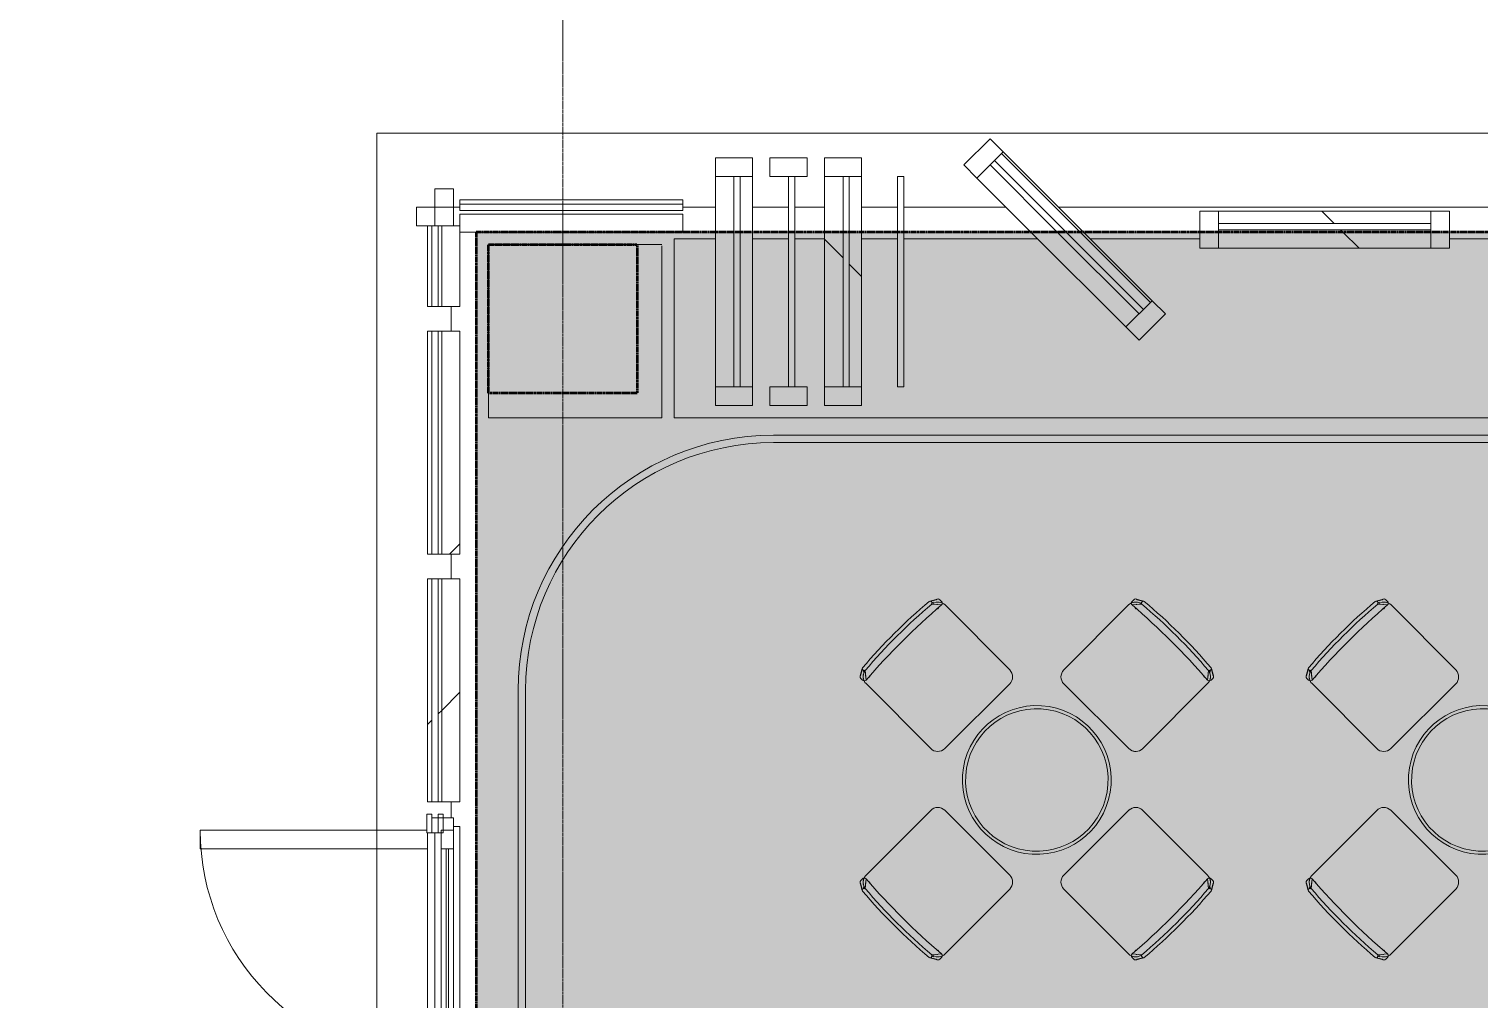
# Model space of a CAD drawing. Header units: millimetres. Extents: x 15878 to 679837, y -72324 to 391440.
# Drawn here: x 175628 to 181479, y 48961 to 52877 of the extents above; entities that cross this region are included whole.
import ezdxf

# ---------------------------------------------------------------- set-up
doc = ezdxf.new("R2010")
doc.units = ezdxf.units.MM
doc.linetypes.add('Demolished', pattern=[4.8, 3.2, -1.6])
doc.linetypes.add('Grid Line__1_200_', pattern=[10.5, 6, -1.5, 1.5, -1.5])
for name, color, linetype, lineweight in [('A-DETL', 90, 'Continuous', 5), ('A-DETL-GENF', 92, 'Continuous', 5), ('A-DOOR', 31, 'Continuous', 5), ('A-DOOR-FRAM', 31, 'Continuous', 5), ('A-FLOR', 192, 'Continuous', 5), ('A-GLAZ-CURT', 52, 'Continuous', 5), ('A-GLAZ-CWMG', 51, 'Continuous', 5), ('A-WALL', 113, 'Continuous', 5), ('I-FURN', 30, 'Continuous', 5), ('S-COLS', 52, 'Continuous', 5), ('S-GRID', 1, 'Continuous', 5)]:
    doc.layers.add(name, color=color, linetype=linetype, lineweight=lineweight)
pattern_1 = [(45, (114192.5, 0), (-1237.437, 1237.437), []), (45, (114192.5, 1875), (-1237.437, 1237.437), [])]
pattern_2 = [(135, (114192.5, 0), (-530.33, -530.33), [])]

# ---------------------------------------------------------------- blocks, each defined once
blk = doc.blocks.new('bernstrand_kaffe_r60H - bernstrand_kaffe_r60H-3169598-G_F')
at = {"layer": 'I-FURN', "color": 253}
for radius, start, end in [(300.3, 0, 180), (287.6, 0, 180), (300.3, 180, 0), (287.6, 180, 0)]:
    blk.add_arc((-10, -36.5), radius, start, end, dxfattribs=at)
blk = doc.blocks.new('Rectangular Mullion - DLN_75 x 150mm _WD_-STUR_ OPENING Corten-14016861-G_F')
at = {"layer": 'A-GLAZ-CWMG', "color": 253}
for p, q in [((0, 75), (-75, 75)), ((-75, 75), (-75, -75)), ((0, 75), (0, -75)), ((-75, -75), (0, -75))]:
    blk.add_line(p, q, dxfattribs=at)
blk = doc.blocks.new('DLN_CHAIR - DLN_CHAIR-4431592-G_F')
at = {"layer": 'I-FURN', "color": 253}
for p, q in [((0, 430), (0, 440)), ((0, 410), (0, 40)), ((32.5, 464.3), (5, 448.7)), ((35, 465), (10, 450)), ((10, 450), (11, 450.1)), ((10, 420), (35, 450)), ((30, 460), (30, 455)), ((440, 450), (415, 465)), ((415, 450), (440, 420)), ((445, 448.7), (417.5, 464.3)), ((420, 455), (420, 460)), ((450, 440), (450, 430)), ((450, 40), (450, 410)), ((40, 0), (410, 0))]:
    blk.add_line(p, q, dxfattribs=at)
for centre, radius, start, end in [((225, -1822.2), 2295.1, 85.25139, 94.74861), ((10, 440), 10, 90, 180), ((40, 410), 40, 105, 180), ((40, 410), 40, 105, 180), ((10, 430), 10, 180, 270), ((225, -2513.6), 2941.5, 85.80837, 94.19163), ((30, 430), 10, 150, 165), ((225, -2483.6), 2941.5, 93.70403, 93.90159), ((30, 430), 10, 255, 300), ((35, 460), 5, 90, 180), ((35, 455), 5, 180, 270), ((225, -1837.2), 2295.1, 85.25139, 94.74861), ((415, 460), 5, 0, 90), ((415, 455), 5, 270, 0), ((225, -2483.6), 2941.5, 86.09841, 86.29597), ((420, 430), 10, 240, 285), ((410, 410), 40, 15, 75), ((410, 410), 40, 360, 75), ((420, 430), 10, 15, 30), ((440, 440), 10, 0, 90), ((440, 430), 10, 270, 0), ((40, 40), 40, 180, 270), ((40, 40), 40, 180, 270), ((410, 40), 40, 270, 360), ((410, 40), 40, 270, 360)]:
    blk.add_arc(centre, radius, start, end, dxfattribs=at)
blk = doc.blocks.new('DLN_CHAIR - DLN_CHAIR-4431795-G_F')
at = {"layer": 'I-FURN', "color": 253}
for p, q in [((410, 0), (40, 0)), ((0, -40), (0, -410)), ((450, -410), (450, -40)), ((0, -440), (0, -430)), ((32.5, -464.3), (5, -448.7)), ((35, -450), (10, -420)), ((10, -450), (35, -465)), ((30, -455), (30, -460)), ((440, -420), (415, -450)), ((415, -465), (440, -450)), ((445, -448.7), (417.5, -464.3)), ((420, -460), (420, -455)), ((450, -430), (450, -440))]:
    blk.add_line(p, q, dxfattribs=at)
for centre, radius, start, end in [((410, -40), 40, 0, 90), ((40, -40), 40, 90, 180), ((40, -40), 40, 90, 180), ((410, -40), 40, 15, 90), ((410, -40), 40, 0, 11.91011), ((40, -410), 40, 180, 255), ((40, -410), 40, 180, 260.24969), ((10, -430), 10, 90, 180), ((10, -440), 10, 180, 270), ((225, 2513.6), 2941.5, 265.80837, 274.19163), ((30, -430), 10, 195, 210), ((30, -430), 10, 60, 105), ((35, -455), 5, 90, 180), ((35, -460), 5, 180, 270), ((225, 1837.2), 2295.1, 265.25139, 274.74861), ((225, 1822.2), 2295.1, 265.25139, 274.74861), ((420, -430), 10, 75, 120), ((415, -455), 5, 0, 90), ((225, 2483.6), 2941.5, 273.70403, 273.90159), ((415, -460), 5, 270, 0), ((410, -410), 40, 285, 360), ((410, -410), 40, 285, 345), ((420, -430), 10, 330, 345), ((440, -430), 10, 0, 90), ((440, -440), 10, 270, 0)]:
    blk.add_arc(centre, radius, start, end, dxfattribs=at)
blk = doc.blocks.new('DLN_CHAIR - DLN_CHAIR-V593-G_F')
at = {"layer": 'I-FURN', "color": 253}
for p, q in [((410, 0), (40, 0)), ((0, -40), (0, -410)), ((450, -410), (450, -40)), ((0, -440), (0, -430)), ((32.5, -464.3), (5, -448.7)), ((35, -450), (10, -420)), ((10, -450), (35, -465)), ((11, -450.1), (10, -450)), ((30, -455), (30, -460)), ((440, -420), (415, -450)), ((415, -465), (440, -450)), ((445, -448.7), (417.5, -464.3)), ((420, -460), (420, -455)), ((450, -430), (450, -440))]:
    blk.add_line(p, q, dxfattribs=at)
for centre, radius, start, end in [((410, -40), 40, 0, 90), ((410, -40), 40, 0, 90), ((40, -40), 40, 90, 180), ((40, -40), 40, 90, 180), ((40, -410), 40, 180, 255), ((40, -410), 40, 180, 255), ((10, -430), 10, 90, 180), ((10, -440), 10, 180, 270), ((225, 2513.6), 2941.5, 265.80837, 274.19163), ((30, -430), 10, 195, 210), ((225, 2483.6), 2941.5, 266.09841, 266.29597), ((30, -430), 10, 60, 105), ((35, -455), 5, 90, 180), ((35, -460), 5, 180, 270), ((225, 1837.2), 2295.1, 265.25139, 274.74861), ((225, 1822.2), 2295.1, 265.25139, 274.74861), ((420, -430), 10, 75, 120), ((415, -455), 5, 0, 90), ((225, 2483.6), 2941.5, 273.70403, 273.90159), ((415, -460), 5, 270, 0), ((410, -410), 40, 285, 360), ((410, -410), 40, 285, 345), ((420, -430), 10, 330, 345), ((440, -430), 10, 0, 90), ((440, -440), 10, 270, 0)]:
    blk.add_arc(centre, radius, start, end, dxfattribs=at)
blk = doc.blocks.new('DLN_CHAIR - DLN_CHAIR-V594-G_F')
at = {"layer": 'I-FURN', "color": 253}
for p, q in [((0, 430), (0, 440)), ((0, 410), (0, 40)), ((32.5, 464.3), (5, 448.7)), ((35, 465), (10, 450)), ((10, 420), (35, 450)), ((30, 460), (30, 455)), ((440, 450), (415, 465)), ((415, 450), (440, 420)), ((445, 448.7), (417.5, 464.3)), ((420, 455), (420, 460)), ((450, 440), (450, 430)), ((450, 40), (450, 410)), ((40, 0), (410, 0))]:
    blk.add_line(p, q, dxfattribs=at)
for centre, radius, start, end in [((225, -1822.2), 2295.1, 85.25139, 94.74861), ((10, 440), 10, 90, 180), ((40, 410), 40, 99.75031, 180), ((40, 410), 40, 105, 180), ((10, 430), 10, 180, 270), ((225, -2513.6), 2941.5, 85.80837, 94.19163), ((30, 430), 10, 150, 165), ((30, 430), 10, 255, 300), ((35, 460), 5, 90, 180), ((35, 455), 5, 180, 270), ((225, -1837.2), 2295.1, 85.25139, 94.74861), ((415, 460), 5, 0, 90), ((415, 455), 5, 270, 0), ((225, -2483.6), 2941.5, 86.09841, 86.29597), ((420, 430), 10, 240, 285), ((410, 410), 40, 15, 75), ((410, 410), 40, 360, 75), ((420, 430), 10, 15, 30), ((440, 440), 10, 0, 90), ((440, 430), 10, 270, 0), ((40, 40), 40, 180, 270), ((40, 40), 40, 180, 270), ((410, 40), 40, 270, 360), ((410, 40), 40, 270, 345), ((410, 40), 40, 348.08989, 360)]:
    blk.add_arc(centre, radius, start, end, dxfattribs=at)
blk = doc.blocks.new('DLN_CHAIR - DLN_CHAIR-V596-G_F')
at = {"layer": 'I-FURN', "color": 253}
for p, q in [((0, 430), (0, 440)), ((0, 410), (0, 40)), ((32.5, 464.3), (5, 448.7)), ((35, 465), (10, 450)), ((10, 420), (35, 450)), ((30, 460), (30, 455)), ((440, 450), (415, 465)), ((415, 450), (440, 420)), ((445, 448.7), (417.5, 464.3)), ((420, 455), (420, 460)), ((450, 440), (450, 430)), ((450, 40), (450, 410)), ((40, 0), (410, 0))]:
    blk.add_line(p, q, dxfattribs=at)
for centre, radius, start, end in [((225, -1822.2), 2295.1, 85.25139, 94.74861), ((10, 440), 10, 90, 180), ((40, 410), 40, 105, 180), ((40, 410), 40, 105, 180), ((10, 430), 10, 180, 270), ((225, -2513.6), 2941.5, 85.80837, 94.19163), ((30, 430), 10, 150, 165), ((225, -2483.6), 2941.5, 93.70403, 93.90159), ((30, 430), 10, 255, 300), ((35, 460), 5, 90, 180), ((35, 455), 5, 180, 270), ((225, -1837.2), 2295.1, 85.25139, 94.74861), ((415, 460), 5, 0, 90), ((415, 455), 5, 270, 0), ((225, -2483.6), 2941.5, 86.09841, 86.29597), ((420, 430), 10, 240, 285), ((410, 410), 40, 15, 75), ((410, 410), 40, 360, 75), ((420, 430), 10, 15, 30), ((440, 440), 10, 0, 90), ((440, 430), 10, 270, 0), ((40, 40), 40, 180, 270), ((40, 40), 40, 180, 270), ((410, 40), 40, 270, 360), ((410, 40), 40, 270, 360)]:
    blk.add_arc(centre, radius, start, end, dxfattribs=at)
blk = doc.blocks.new('DLN_CHAIR - DLN_CHAIR-V598-G_F')
at = {"layer": 'I-FURN', "color": 253}
for p, q in [((410, 0), (40, 0)), ((0, -40), (0, -410)), ((450, -410), (450, -40)), ((0, -440), (0, -430)), ((32.5, -464.3), (5, -448.7)), ((35, -450), (10, -420)), ((10, -450), (35, -465)), ((30, -455), (30, -460)), ((440, -420), (415, -450)), ((415, -465), (440, -450)), ((445, -448.7), (417.5, -464.3)), ((420, -460), (420, -455)), ((450, -430), (450, -440))]:
    blk.add_line(p, q, dxfattribs=at)
for centre, radius, start, end in [((410, -40), 40, 0, 90), ((410, -40), 40, 0, 90), ((40, -40), 40, 90, 180), ((40, -40), 40, 90, 180), ((40, -410), 40, 180, 255), ((40, -410), 40, 180, 255), ((10, -430), 10, 90, 180), ((10, -440), 10, 180, 270), ((225, 2513.6), 2941.5, 265.80837, 274.19163), ((30, -430), 10, 195, 210), ((225, 2483.6), 2941.5, 266.09841, 266.29597), ((30, -430), 10, 60, 105), ((35, -455), 5, 90, 180), ((35, -460), 5, 180, 270), ((225, 1837.2), 2295.1, 265.25139, 274.74861), ((225, 1822.2), 2295.1, 265.25139, 274.74861), ((420, -430), 10, 75, 120), ((415, -455), 5, 0, 90), ((225, 2483.6), 2941.5, 273.70403, 273.90159), ((415, -460), 5, 270, 0), ((410, -410), 40, 285, 360), ((410, -410), 40, 285, 345), ((420, -430), 10, 330, 345), ((440, -430), 10, 0, 90), ((440, -440), 10, 270, 0)]:
    blk.add_arc(centre, radius, start, end, dxfattribs=at)
blk = doc.blocks.new('System Panel - _DLN__12_12mm laminated clear glass-12865628-G_F')
at = {"layer": 'A-GLAZ-CURT', "color": 253}
for p, q in [((-450, 12.5), (450, 12.5)), ((-450, -12.5), (-450, 12.5)), ((450, -12.5), (450, 12.5)), ((450, -12.5), (-450, -12.5))]:
    blk.add_line(p, q, dxfattribs=at)
blk = doc.blocks.new('System Panel - _DLN__12_12mm laminated clear glass-12865629-G_F')
at = {"layer": 'A-GLAZ-CURT', "color": 253}
for p, q in [((-162.5, 12.5), (162.5, 12.5)), ((-162.5, -12.5), (-162.5, 12.5)), ((162.5, -12.5), (162.5, 12.5)), ((162.5, -12.5), (-162.5, -12.5))]:
    blk.add_line(p, q, dxfattribs=at)
blk = doc.blocks.new('Rectangular Mullion - DLN_FRAME Corten-13948633-G_F')
at = {"layer": 'A-GLAZ-CWMG'}
h = blk.add_hatch(dxfattribs=at)
h.set_pattern_fill('FP_1991', color=253, style=0, pattern_type=2)
h.set_pattern_definition(pattern_1)
h.paths.add_polyline_path([(63061.2, 47782.5), (63073.7, 47782.5), (63073.7, 48540), (63043.7, 48540), (63043.7, 47782.5)], flags=0)
h.paths.add_polyline_path([(63073.7, 48575), (63073.7, 48840), (63043.7, 48840), (63043.7, 48575)], flags=0)
h.paths.add_polyline_path([(63043.7, 48875), (63073.7, 48875), (63073.7, 49632.5), (63043.7, 49627.8), (63043.7, 49271.4)], flags=0)
h = blk.add_hatch(dxfattribs=at)
h.set_pattern_fill('FP_1991', color=253, style=0, pattern_type=2)
h.set_pattern_definition(pattern_1)
h.paths.add_polyline_path([(63088.7, 47782.5), (63098.7, 47782.5), (63098.7, 48522.5), (63088.7, 48523.4), (63088.7, 48540), (63073.7, 48540), (63073.7, 47782.5), (63086.2, 47782.5)], flags=0)
h.paths.add_polyline_path([(63073.7, 48575), (63088.7, 48575), (63088.7, 48592.5), (63098.7, 48592.5), (63098.7, 48822.5), (63088.7, 48822.5), (63088.7, 48840), (63073.7, 48840), (63073.7, 48592.5)], flags=0)
h.paths.add_polyline_path([(63073.7, 48875), (63088.7, 48875), (63088.7, 48892.5), (63098.7, 48892.5), (63098.7, 49632.5), (63073.7, 49632.5), (63073.7, 48892.5)], flags=0)
h = blk.add_hatch(dxfattribs=at)
h.set_pattern_fill('FP_1991', color=253, style=0, pattern_type=2)
h.set_pattern_definition(pattern_1)
h.paths.add_polyline_path([(63173.7, 47757.5), (63173.7, 48540), (63158.7, 48540), (63158.7, 48522.5), (63148.7, 48522.5), (63148.7, 47757.5)], flags=0)
h.paths.add_polyline_path([(63158.7, 48575), (63173.7, 48575), (63173.7, 48840), (63158.7, 48840), (63158.7, 48822.5), (63148.7, 48822.5), (63148.7, 48592.5), (63158.7, 48592.5)], flags=0)
h.paths.add_polyline_path([(63158.7, 48875), (63173.7, 48875), (63173.7, 49657.5), (63148.7, 49657.5), (63148.7, 48892.5), (63158.7, 48892.5)], flags=0)
at = {"layer": 'A-GLAZ-CWMG', "color": 253}
for p, q in [((63043.7, 49632.5), (63043.7, 48875)), ((63073.7, 49632.5), (63073.7, 48875)), ((63148.7, 49657.5), (63173.7, 49657.5)), ((63173.7, 49657.5), (63173.7, 48875)), ((63043.7, 48840), (63043.7, 48575)), ((63073.7, 48840), (63073.7, 48575)), ((63173.7, 48840), (63173.7, 48575)), ((63043.7, 48540), (63043.7, 47782.5)), ((63073.7, 48540), (63073.7, 47782.5)), ((63173.7, 48540), (63173.7, 47757.5)), ((63173.7, 47757.5), (63148.7, 47757.5))]:
    blk.add_line(p, q, dxfattribs=at)
blk = doc.blocks.new('Rectangular Mullion - DLN_FRAME Corten-V646-G_F')
at = {"layer": 'A-GLAZ-CWMG'}
h = blk.add_hatch(dxfattribs=at)
h.set_pattern_fill('FP_1991', color=253, style=0, pattern_type=2)
h.set_pattern_definition(pattern_1)
h.paths.add_polyline_path([(63061.2, 49757.5), (63061.2, 50657.5), (63043.7, 50657.5), (63043.7, 49757.5)], flags=0)
h = blk.add_hatch(dxfattribs=at)
h.set_pattern_fill('FP_1991', color=253, style=0, pattern_type=2)
h.set_pattern_definition(pattern_1)
h.paths.add_polyline_path([(63100.7, 49757.5), (63100.7, 50657.5), (63086.2, 50657.5), (63086.2, 49757.5)], flags=0)
h = blk.add_hatch(dxfattribs=at)
h.set_pattern_fill('FP_1991', color=253, style=0, pattern_type=2)
h.set_pattern_definition(pattern_1)
h.paths.add_polyline_path([(63173.7, 49757.5), (63173.7, 50657.5), (63100.7, 50657.5), (63100.7, 49757.5)], flags=0)
at = {"layer": 'A-GLAZ-CWMG', "color": 253}
for p, q in [((63043.7, 50657.5), (63061.2, 50657.5)), ((63043.7, 50657.5), (63043.7, 49757.5)), ((63086.2, 50657.5), (63100.7, 50657.5)), ((63100.7, 50657.5), (63173.7, 50657.5)), ((63100.7, 50657.5), (63100.7, 49757.5)), ((63173.7, 50657.5), (63173.7, 49757.5)), ((63061.2, 49757.5), (63043.7, 49757.5)), ((63100.7, 49757.5), (63086.2, 49757.5)), ((63173.7, 49757.5), (63100.7, 49757.5))]:
    blk.add_line(p, q, dxfattribs=at)
blk = doc.blocks.new('Rectangular Mullion - DLN_FRAME Corten-13948634-G_F')
at = {"layer": 'A-GLAZ-CWMG', "color": 253}
for p, q in [((63043.7, 52082.5), (63043.7, 51757.5)), ((63100.7, 52082.5), (63100.7, 51757.5)), ((63148.7, 52082.5), (63173.7, 52082.5)), ((63173.7, 52082.5), (63173.7, 51757.5)), ((63061.2, 51757.5), (63043.7, 51757.5)), ((63100.7, 51757.5), (63086.2, 51757.5)), ((63173.7, 51757.5), (63100.7, 51757.5))]:
    blk.add_line(p, q, dxfattribs=at)
blk = doc.blocks.new('Rectangular Mullion - DLN_75 x 150mm _WD_-STUR_ OPENING Corten-13948680-G_F')
at = {"layer": 'A-GLAZ-CWMG', "color": 253}
for p, q in [((0, 75), (-75, 75)), ((-75, 75), (-75, -75)), ((0, 75), (0, -75)), ((-75, -75), (0, -75))]:
    blk.add_line(p, q, dxfattribs=at)
blk = doc.blocks.new('System Panel - _DLN__12_12mm laminated clear glass-11282747-G_F')
at = {"layer": 'A-GLAZ-CURT', "color": 253}
for p, q in [((-489.8, 12.5), (409.7, 12.5)), ((-489.8, -12.5), (-489.8, 12.5)), ((409.7, -12.5), (409.7, 12.5)), ((409.7, -12.5), (-489.8, -12.5))]:
    blk.add_line(p, q, dxfattribs=at)
blk = doc.blocks.new('Rectangular Mullion - DLN_FRAME Corten-13948637-G_F')
at = {"layer": 'A-GLAZ-CWMG', "color": 253}
for p, q in [((63173.7, 52170), (63173.7, 52187.5)), ((64073.3, 52187.5), (63173.7, 52187.5)), ((64073.3, 52187.5), (64073.3, 52170)), ((63173.7, 52082.5), (63173.7, 52130.5)), ((64073.3, 52130.5), (63173.7, 52130.5)), ((64073.3, 52130.5), (64073.3, 52057.5)), ((63239.3, 52057.5), (63173.7, 52057.5)), ((64073.3, 52057.5), (63239.3, 52057.5))]:
    blk.add_line(p, q, dxfattribs=at)
blk = doc.blocks.new('Rectangular Mullion - DLN_FRAME Corten-V660-G_F')
at = {"layer": 'A-GLAZ-CWMG'}
h = blk.add_hatch(dxfattribs=at)
h.set_pattern_fill('FP_1991', color=253, style=0, pattern_type=2)
h.set_pattern_definition(pattern_1)
h.paths.add_polyline_path([(63173.7, 50757.5), (63173.7, 51657.5), (63100.7, 51657.5), (63100.7, 50757.5)], flags=0)
at = {"layer": 'A-GLAZ-CWMG', "color": 253}
for p, q in [((63043.7, 51657.5), (63061.2, 51657.5)), ((63043.7, 51657.5), (63043.7, 50757.5)), ((63086.2, 51657.5), (63100.7, 51657.5)), ((63100.7, 51657.5), (63173.7, 51657.5)), ((63100.7, 51657.5), (63100.7, 50757.5)), ((63173.7, 51657.5), (63173.7, 50757.5)), ((63061.2, 50757.5), (63043.7, 50757.5)), ((63100.7, 50757.5), (63086.2, 50757.5)), ((63173.7, 50757.5), (63100.7, 50757.5))]:
    blk.add_line(p, q, dxfattribs=at)
blk = doc.blocks.new('DLN-Double Door_X Corten - Double Glazing Door-1900 x 2800 _WH_-AUTO Corten-18721998-G_F')
at = {"layer": 'A-DOOR'}
h = blk.add_hatch(dxfattribs=at)
h.set_pattern_fill('FP_1994', color=253, style=0, pattern_type=2)
h.set_pattern_definition([(315, (65485, 63073.7), (1237.437, 1237.437), []), (315, (67360, 63073.7), (1237.437, 1237.437), [])])
h.paths.add_polyline_path([(-860, -45), (-75, -45), (-75, -25), (-860, -25)], flags=0)
h.paths.add_polyline_path([(-860, -75), (-75, -75), (-75, -55), (-860, -55)], flags=0)
at = {"layer": 'A-DOOR', "color": 253}
for p, q in [((-935, 947.5), (-860, 947.5)), ((-935, 32.5), (-935, 947.5)), ((-860, 947.5), (-860, 30)), ((860, 947.5), (860, 30)), ((935, 947.5), (860, 947.5)), ((935, 32.5), (935, 947.5)), ((-167.5, 60), (-132.5, 60)), ((-167.5, -15), (-167.5, 60)), ((-132.5, 60), (-132.5, -15)), ((132.5, -15), (132.5, 60)), ((132.5, 60), (167.5, 60)), ((167.5, 60), (167.5, -15)), ((-935, -75), (-935, -25)), ((-935, -25), (-860, -25)), ((-185, -25), (-860, -25)), ((-860, -25), (-860, -75)), ((-860, -45), (-75, -45)), ((-860, -55), (-860, -45)), ((-75, -55), (-860, -55)), ((-185, -15), (-115, -15)), ((-185, -15), (-185, -25)), ((-115, -25), (-185, -25)), ((-115, -25), (-115, -15)), ((-75, -25), (-115, -25)), ((-75, -75), (-75, -25)), ((-75, -25), (0, -25)), ((-75, -45), (-75, -55)), ((0, -25), (0, -75)), ((75, -25), (0, -25)), ((0, -25), (0, -75)), ((75, -25), (115, -25)), ((75, -75), (75, -25)), ((860, -45), (75, -45)), ((75, -45), (75, -55)), ((75, -55), (860, -55)), ((115, -15), (185, -15)), ((115, -15), (115, -25)), ((185, -25), (115, -25)), ((185, -25), (185, -15)), ((185, -25), (860, -25)), ((935, -25), (860, -25)), ((860, -25), (860, -75)), ((860, -55), (860, -45)), ((935, -75), (935, -25)), ((-860, -75), (-935, -75)), ((-860, -75), (-185, -75)), ((-185, -75), (-115, -75)), ((-185, -75), (-185, -85)), ((-115, -85), (-185, -85)), ((-167.5, -160), (-167.5, -85)), ((-132.5, -85), (-132.5, -160)), ((-115, -85), (-115, -75)), ((-115, -75), (-75, -75)), ((0, -75), (-75, -75)), ((0, -75), (75, -75)), ((15, -75), (15, -80)), ((60, -80), (15, -80)), ((22.5, -80), (22.5, -85)), ((22.5, -85), (52.5, -85)), ((52.5, -85), (22.5, -85)), ((52.5, -85), (52.5, -80)), ((60, -80), (60, -75)), ((115, -75), (75, -75)), ((115, -75), (185, -75)), ((115, -75), (115, -85)), ((185, -85), (115, -85)), ((132.5, -160), (132.5, -85)), ((167.5, -85), (167.5, -160)), ((185, -85), (185, -75)), ((860, -75), (185, -75)), ((860, -75), (935, -75)), ((-132.5, -160), (-167.5, -160)), ((167.5, -160), (132.5, -160))]:
    blk.add_line(p, q, dxfattribs=at)
for centre, start, end in [((-935, 12.5), 1.08891, 90), ((935, 12.5), 90, 178.91109)]:
    blk.add_arc(centre, 935, start, end, dxfattribs=at)
at = {"layer": 'A-DOOR-FRAM', "color": 253}
for p, q in [((-925, 32.5), (-1000, 32.5)), ((-1000, 32.5), (-1000, 12.5)), ((-1000, 12.5), (-925, 12.5)), ((-985, 12.5), (-985, -75)), ((-925, 12.5), (-985, 12.5)), ((-925, 12.5), (-925, 32.5)), ((-925, -25), (-925, 12.5)), ((1000, 32.5), (925, 32.5)), ((925, 32.5), (925, 12.5)), ((925, 12.5), (1000, 12.5)), ((985, 12.5), (925, 12.5)), ((925, 12.5), (925, -25)), ((985, -75), (985, 12.5)), ((1000, 12.5), (1000, 32.5)), ((-925, -12.5), (-1000, -12.5)), ((-1000, -12.5), (-1000, -32.5)), ((-1000, -32.5), (-925, -32.5)), ((-935, -75), (-935, -25)), ((-935, -25), (-925, -25)), ((-925, -32.5), (-925, -12.5)), ((1000, -12.5), (925, -12.5)), ((925, -12.5), (925, -32.5)), ((925, -25), (935, -25)), ((925, -32.5), (1000, -32.5)), ((935, -25), (935, -75)), ((1000, -32.5), (1000, -12.5)), ((-985, -75), (-935, -75)), ((935, -75), (985, -75))]:
    blk.add_line(p, q, dxfattribs=at)
blk = doc.blocks.new('System Panel - DLN_Glazed - 25mm-6618255-G_F')
at = {"layer": 'A-GLAZ-CURT', "lineweight": 15}
for p, q in [((-425, 25), (-16.8, 25)), ((-425, 0), (-425, 25)), ((-16.8, 25), (425, 25)), ((425, 0), (425, 25)), ((-41.8, 0), (-425, 0)), ((425, 0), (-41.8, 0))]:
    blk.add_line(p, q, dxfattribs=at)
blk = doc.blocks.new('Rectangular Mullion - DLN_75 x 150mm _WD_-6618253-G_F')
at = {"layer": 'A-GLAZ-CWMG'}
h = blk.add_hatch(dxfattribs=at)
h.set_pattern_fill('FP_1985', color=256, style=0, pattern_type=2)
h.set_pattern_definition(pattern_2)
h.paths.add_polyline_path([(65584.9, 52057.5), (65314, 52328.5), (65260.9, 52275.4), (65478.9, 52057.5)], flags=0)
h.paths.add_polyline_path([(65620.3, 52057.5), (65691, 52057.5), (65367, 52381.5), (65331.7, 52346.1), (65367, 52310.8)], flags=0)
h = blk.add_hatch(dxfattribs=at)
h.set_pattern_fill('FP_1985', color=256, style=0, pattern_type=2)
h.set_pattern_definition(pattern_2)
h.paths.add_polyline_path([(65862, 51674.4), (65915, 51727.4), (65584.9, 52057.5), (65478.9, 52057.5), (65808.9, 51727.4)], flags=0)
h.paths.add_polyline_path([(65932.7, 51745.1), (65968, 51780.4), (65691, 52057.5), (65620.3, 52057.5), (65897.3, 51780.4)], flags=0)
for p, q in [((65691, 52057.5), (65367, 52381.5)), ((65478.9, 52057.5), (65260.9, 52275.4)), ((65862, 51674.4), (65478.9, 52057.5)), ((65968, 51780.4), (65691, 52057.5))]:
    blk.add_line(p, q, dxfattribs=at)
blk = doc.blocks.new('Rectangular Mullion - DLN_75 x 150mm _WD_-3694781-G_F')
at = {"layer": 'A-GLAZ-CWMG', "lineweight": 15}
for p, q in [((0, 75), (-75, 75)), ((-75, 75), (-75, -75)), ((0, 75), (0, -75)), ((-75, -75), (0, -75))]:
    blk.add_line(p, q, dxfattribs=at)
blk = doc.blocks.new('Rectangular Mullion - DLN_75 x 150mm _WD_-3694782-G_F')
at = {"layer": 'A-GLAZ-CWMG', "lineweight": 15}
for p, q in [((0, 75), (-75, 75)), ((-75, 75), (-75, -75)), ((0, 75), (0, -75)), ((-75, -75), (0, -75))]:
    blk.add_line(p, q, dxfattribs=at)
blk = doc.blocks.new('System Panel - DLN_Glazed - 25mm-6618258-G_F')
at = {"layer": 'A-GLAZ-CURT', "lineweight": 15}
for p, q in [((-428.6, 0), (428.6, 0)), ((-428.6, -25), (-428.6, 0)), ((428.6, -25), (428.6, 0)), ((428.6, -25), (-428.6, -25))]:
    blk.add_line(p, q, dxfattribs=at)
blk = doc.blocks.new('Rectangular Mullion - DLN_75 x 150mm _WD_-11867538-G_F')
at = {"layer": 'A-GLAZ-CWMG'}
h = blk.add_hatch(dxfattribs=at)
h.set_pattern_fill('FP_1986', color=256, style=0, pattern_type=2)
h.set_pattern_definition(pattern_2)
h.paths.add_polyline_path([(66235.5, 52057.5), (67092.6, 52057.5), (67092.6, 52067.1), (66235.5, 52067.1)], flags=0)
h.paths.add_polyline_path([(66751.6, 52092.1), (67092.6, 52092.1), (67092.6, 52142.1), (66235.5, 52142.1), (66235.5, 52092.1)], flags=0)
h = blk.add_hatch(dxfattribs=at)
h.set_pattern_fill('FP_1986', color=256, style=0, pattern_type=2)
h.set_pattern_definition(pattern_2)
h.paths.add_polyline_path([(66235.5, 51992.1), (67092.6, 51992.1), (67092.6, 52057.5), (66235.5, 52057.5), (66235.5, 52007.5)], flags=0)
for p, q in [((66235.5, 52142.1), (67092.6, 52142.1)), ((66235.5, 51992.1), (67092.6, 51992.1))]:
    blk.add_line(p, q, dxfattribs=at)
blk = doc.blocks.new('Rectangular Mullion - DLN_75 x 150mm _WD_-3694728-G_F')
at = {"layer": 'A-GLAZ-CWMG', "lineweight": 15}
for p, q in [((0, 75), (-75, 75)), ((-75, 75), (-75, -9.6)), ((0, 75), (0, -9.6)), ((-75, -9.6), (-75, -75)), ((0, -9.6), (0, -75)), ((-75, -75), (0, -75))]:
    blk.add_line(p, q, dxfattribs=at)
blk = doc.blocks.new('Rectangular Mullion - DLN_75 x 150mm _WD_-3694729-G_F')
at = {"layer": 'A-GLAZ-CWMG', "lineweight": 15}
for p, q in [((0, 75), (-75, 75)), ((-75, 75), (-75, -9.6)), ((0, 75), (0, -9.6)), ((-75, -9.6), (-75, -75)), ((0, -9.6), (0, -75)), ((-75, -75), (0, -75))]:
    blk.add_line(p, q, dxfattribs=at)
blk = doc.blocks.new('System Panel - DLN_Glazed - 25mm-V695-G_F')
at = {"layer": 'A-GLAZ-CURT', "lineweight": 15}
for p, q in [((-425, 25), (-200, 25)), ((-425, 0), (-425, 25)), ((-200, 25), (425, 25)), ((425, 0), (425, 25)), ((-200, 0), (-425, 0)), ((425, 0), (-200, 0))]:
    blk.add_line(p, q, dxfattribs=at)
blk = doc.blocks.new('Rectangular Mullion - DLN_75 x 150mm _WD_-V696-G_F')
at = {"layer": 'A-GLAZ-CWMG'}
for p, q in [((64205.3, 52057.5), (64205.3, 52282.5)), ((64355.3, 52057.5), (64355.3, 52282.5)), ((64205.3, 51432.5), (64205.3, 52057.5)), ((64355.3, 51432.5), (64355.3, 52057.5))]:
    blk.add_line(p, q, dxfattribs=at)
blk = doc.blocks.new('Rectangular Mullion - DLN_75 x 150mm _WD_-V697-G_F')
at = {"layer": 'A-GLAZ-CWMG'}
h = blk.add_hatch(dxfattribs=at)
h.set_pattern_fill('FP_1986', color=256, style=0, pattern_type=2)
h.set_pattern_definition(pattern_2)
h.paths.add_polyline_path([(64720.3, 52057.5), (64720.3, 52282.5), (64645.3, 52282.5), (64645.3, 52057.5)], flags=0)
h.paths.add_polyline_path([(64795.3, 52057.5), (64795.3, 52282.5), (64745.3, 52282.5), (64745.3, 52057.5)], flags=0)
h = blk.add_hatch(dxfattribs=at)
h.set_pattern_fill('FP_1986', color=256, style=0, pattern_type=2)
h.set_pattern_definition(pattern_2)
h.paths.add_polyline_path([(64645.3, 51432.5), (64720.3, 51432.5), (64720.3, 52057.5), (64645.3, 52057.5), (64645.3, 51515.3)], flags=0)
h.paths.add_polyline_path([(64745.3, 51432.5), (64795.3, 51432.5), (64795.3, 52057.5), (64745.3, 52057.5), (64745.3, 51515.3)], flags=0)
for p, q in [((64645.3, 52057.5), (64645.3, 52282.5)), ((64795.3, 52057.5), (64795.3, 52282.5)), ((64645.3, 51432.5), (64645.3, 52057.5)), ((64795.3, 51432.5), (64795.3, 52057.5))]:
    blk.add_line(p, q, dxfattribs=at)

msp = doc.modelspace()

# ---------------------------------------------------------------- hatches: boundary and pattern name
at = {"layer": 'A-DETL-GENF', "transparency": 33554585}
h = msp.add_hatch(color=253, dxfattribs=at)
h.paths.add_polyline_path([(193031.8, 30457.5), (193031.8, 31607.5), (195106.8, 31607.5), (195106.8, 34107.5), (202306.8, 34107.5), (202306.8, 35797.5), (205331.8, 35797.5), (205331.8, 52007.5), (202831.8, 52007.5), (202831.8, 51406.3), (202231.8, 51406.3), (202231.8, 48337.5), (196081.8, 48337.5), (196081.8, 52057.5), (193181.8, 52057.5), (193181.8, 49957.5), (189481.8, 49957.5), (189481.8, 52057.5), (177431.8, 52057.5), (177431.8, 45607.5), (166981.8, 45607.5), (166981.8, 31607.5), (190881.8, 31607.5), (190881.8, 30457.5)], flags=0)
h.paths.add_polyline_path([(178081.8, 39607.5), (177481.8, 39607.5), (177481.8, 40207.5), (178081.8, 40207.5)], flags=0)
h.paths.add_polyline_path([(199881.8, 39607.5), (199881.8, 40207.5), (200481.8, 40207.5), (200481.8, 39607.5), (199984.4, 39607.5)], flags=0)
h.paths.add_polyline_path([(189481.8, 39607.5), (189481.8, 40207.5), (190081.8, 40207.5), (190081.8, 39607.5)], flags=0)
h.paths.add_polyline_path([(178081.8, 51407.5), (177481.8, 51407.5), (177481.8, 52007.5), (178081.8, 52007.5), (178081.8, 51515.3)], flags=0)
at = {"layer": 'S-COLS'}
for points in [[(177481.8, 51307.5), (178181.8, 51307.5), (178181.8, 52007.5), (178081.8, 52007.5), (178081.8, 51407.5), (177481.8, 51407.5)], [(178081.8, 51407.5), (178081.8, 52007.5), (177481.8, 52004.9), (177481.8, 51407.5), (177632.8, 51407.5)]]:
    msp.add_hatch(color=53, dxfattribs=at).paths.add_polyline_path(points, flags=0)

# ---------------------------------------------------------------- linework, layer by layer
at = {"layer": 'A-DETL', "linetype": 'Demolished', "lineweight": 50}
for p, q in [((189481.8, 52057.5), (177431.8, 52057.5)), ((177431.8, 52057.5), (177431.8, 45607.5)), ((177481.8, 51407.5), (177481.8, 52007.5)), ((177481.8, 52007.5), (178081.8, 52007.5)), ((178081.8, 52007.5), (178081.8, 51407.5)), ((178081.8, 51407.5), (177481.8, 51407.5))]:
    msp.add_line(p, q, dxfattribs=at)
at = {"layer": 'A-FLOR'}
for p, q in [((177031.8, 52457.5), (177031.8, 46082.5)), ((198481.8, 52457.5), (177031.8, 52457.5)), ((177366.2, 52157.5), (177341.2, 52157.5)), ((178397.8, 52157.5), (178265.8, 52157.5)), ((178692.8, 52157.5), (178547.8, 52157.5)), ((178837.8, 52157.5), (178717.8, 52157.5)), ((179132.8, 52157.5), (178987.8, 52157.5)), ((179571.4, 52157.5), (179157.8, 52157.5)), ((184431.2, 52157.5), (179783.5, 52157.5)), ((178231.8, 52030.5), (178231.8, 51307.5)), ((178397.8, 52030.5), (178231.8, 52030.5)), ((178692.8, 52030.5), (178547.8, 52030.5)), ((178837.8, 52030.5), (178717.8, 52030.5)), ((179132.8, 52030.5), (178987.8, 52030.5)), ((179698.4, 52030.5), (179157.8, 52030.5)), ((180353, 52030.5), (179910.5, 52030.5)), ((184374.6, 52030.5), (181360.1, 52030.5)), ((177331.8, 51757.5), (177331.8, 51657.5)), ((178231.8, 51307.5), (189381.8, 51307.5)), ((177331.8, 50757.5), (177331.8, 50657.5)), ((177331.8, 49757.5), (177331.8, 49692.5))]:
    msp.add_line(p, q, dxfattribs=at)
at = {"layer": 'A-WALL', "lineweight": 18}
for p, q in [((178631.8, 51237.5), (189361.8, 51237.5)), ((189361.8, 51207.5), (178631.8, 51207.5)), ((177601.8, 45531.5), (177601.8, 50207.5)), ((177631.8, 50207.5), (177631.8, 44177.5))]:
    msp.add_line(p, q, dxfattribs=at)
for radius in [1030, 1000]:
    msp.add_arc((178631.8, 50207.5), radius, 90, 180, dxfattribs=at)
at = {"layer": 'S-COLS', "color": 9, "lineweight": 20}
for p, q in [((178181.8, 52007.5), (177481.8, 52007.5)), ((177481.8, 52007.5), (177481.8, 51307.5)), ((178181.8, 51307.5), (178181.8, 52002.2)), ((178181.8, 51307.5), (177481.8, 51307.5))]:
    msp.add_line(p, q, dxfattribs=at)
at = {"layer": 'S-GRID', "color": 254, "linetype": 'Grid Line__1_200_'}
msp.add_line((177781.8, 32297.4), (177781.8, 63703.1), dxfattribs=at)

# ---------------------------------------------------------------- block references
at = {"layer": 'A-DOOR', "color": 253, "rotation": 89.99999999999993}
msp.add_blockref('DLN-Double Door_X Corten - Double Glazing Door-1900 x 2800 _WH_-AUTO Corten-18721998-G_F', (177266.2, 48707.5), dxfattribs=at)
at = {"layer": 'A-GLAZ-CURT', "lineweight": 15}
for name, p, rotation in [('System Panel - DLN_Glazed - 25mm-6618255-G_F', (179807, 52027.9), 315.0000000000001), ('System Panel - DLN_Glazed - 25mm-V695-G_F', (178472.8, 51857.5), 270.0000000000006), ('System Panel - DLN_Glazed - 25mm-V695-G_F', (178692.8, 51857.5), 270.0000000000006), ('System Panel - DLN_Glazed - 25mm-V695-G_F', (178912.8, 51857.5), 270.0000000000006), ('System Panel - DLN_Glazed - 25mm-V695-G_F', (179132.8, 51857.5), 270.0000000000006), ('System Panel - DLN_Glazed - 25mm-6618258-G_F', (180856.6, 52067.1), 180)]:
    msp.add_blockref(name, p, dxfattribs=dict(at, rotation=rotation))
at = {"layer": 'A-GLAZ-CURT', "color": 253}
msp.add_blockref('System Panel - _DLN__12_12mm laminated clear glass-11282747-G_F', (177856.1, 52157.5), dxfattribs=at)
at = {"layer": 'A-GLAZ-CURT', "color": 253, "rotation": 89.99999999999993}
for name, p in [('System Panel - _DLN__12_12mm laminated clear glass-12865629-G_F', (177266.2, 51920)), ('System Panel - _DLN__12_12mm laminated clear glass-12865628-G_F', (177266.2, 51207.5)), ('System Panel - _DLN__12_12mm laminated clear glass-12865628-G_F', (177266.2, 50207.5))]:
    msp.add_blockref(name, p, dxfattribs=at)
at = {"layer": 'A-GLAZ-CWMG'}
for p, rotation in [((179453.5, 52381.5), 135.0000000000001), ((178472.8, 52357.5), 90.0000000000006), ((178692.8, 52357.5), 90.0000000000006), ((178912.8, 52357.5), 90.0000000000006)]:
    msp.add_blockref('Rectangular Mullion - DLN_75 x 150mm _WD_-3694782-G_F', p, dxfattribs=dict(at, rotation=rotation))
for name, p in [('Rectangular Mullion - DLN_75 x 150mm _WD_-6618253-G_F', (114192.5, 0)), ('Rectangular Mullion - DLN_75 x 150mm _WD_-V696-G_F', (114192.5, 0)), ('Rectangular Mullion - DLN_75 x 150mm _WD_-V697-G_F', (114192.5, 0)), ('Rectangular Mullion - DLN_75 x 150mm _WD_-11867538-G_F', (114192.5, 0)), ('Rectangular Mullion - DLN_75 x 150mm _WD_-3694729-G_F', (181360.1, 52067.1))]:
    msp.add_blockref(name, p, dxfattribs=at)
at = {"layer": 'A-GLAZ-CWMG', "color": 253, "rotation": 180}
msp.add_blockref('Rectangular Mullion - DLN_75 x 150mm _WD_-STUR_ OPENING Corten-14016861-G_F', (177266.2, 52157.5), dxfattribs=at)
at = {"layer": 'A-GLAZ-CWMG', "color": 253, "extrusion": (0, 0, -1), "rotation": 90.00000000000007}
msp.add_blockref('Rectangular Mullion - DLN_75 x 150mm _WD_-STUR_ OPENING Corten-13948680-G_F', (-177266.2, 52157.5), dxfattribs=at)
at = {"layer": 'A-GLAZ-CWMG', "color": 253}
for name in ['Rectangular Mullion - DLN_FRAME Corten-13948637-G_F', 'Rectangular Mullion - DLN_FRAME Corten-13948634-G_F', 'Rectangular Mullion - DLN_FRAME Corten-V660-G_F', 'Rectangular Mullion - DLN_FRAME Corten-V646-G_F', 'Rectangular Mullion - DLN_FRAME Corten-13948633-G_F']:
    msp.add_blockref(name, (114192.5, 0), dxfattribs=at)
at = {"layer": 'A-GLAZ-CWMG', "lineweight": 15, "extrusion": (0, 0, -1)}
msp.add_blockref('Rectangular Mullion - DLN_75 x 150mm _WD_-3694728-G_F', (-180353, 52067.1), dxfattribs=at)
for p, rotation in [((-180160.6, 51674.4), 224.9999999999999), ((-178472.8, 51357.5), 269.9999999999994), ((-178692.8, 51357.5), 269.9999999999994), ((-178912.8, 51357.5), 269.9999999999994)]:
    msp.add_blockref('Rectangular Mullion - DLN_75 x 150mm _WD_-3694781-G_F', p, dxfattribs=dict(at, rotation=rotation))
at = {"layer": 'I-FURN', "color": 253}
for name, p, rotation in [('DLN_CHAIR - DLN_CHAIR-V593-G_F', (179613.8, 50261.6), 224.8839677373592), ('DLN_CHAIR - DLN_CHAIR-V594-G_F', (179775.8, 50261.6), 315.1160322626408), ('DLN_CHAIR - DLN_CHAIR-V598-G_F', (181413.8, 50261.6), 224.8839677373592), ('bernstrand_kaffe_r60H - bernstrand_kaffe_r60H-3169598-G_F', (179682.5, 49809.8), 176.3581255911245), ('bernstrand_kaffe_r60H - bernstrand_kaffe_r60H-3169598-G_F', (181482.5, 49809.8), 176.3581255911245), ('DLN_CHAIR - DLN_CHAIR-4431592-G_F', (179613.8, 49433.7), 135.1160322626408), ('DLN_CHAIR - DLN_CHAIR-4431795-G_F', (179775.8, 49433.7), 44.88396773735919), ('DLN_CHAIR - DLN_CHAIR-V596-G_F', (181413.8, 49433.7), 135.1160322626408)]:
    msp.add_blockref(name, p, dxfattribs=dict(at, rotation=rotation))

doc.saveas('drawing.dxf')
